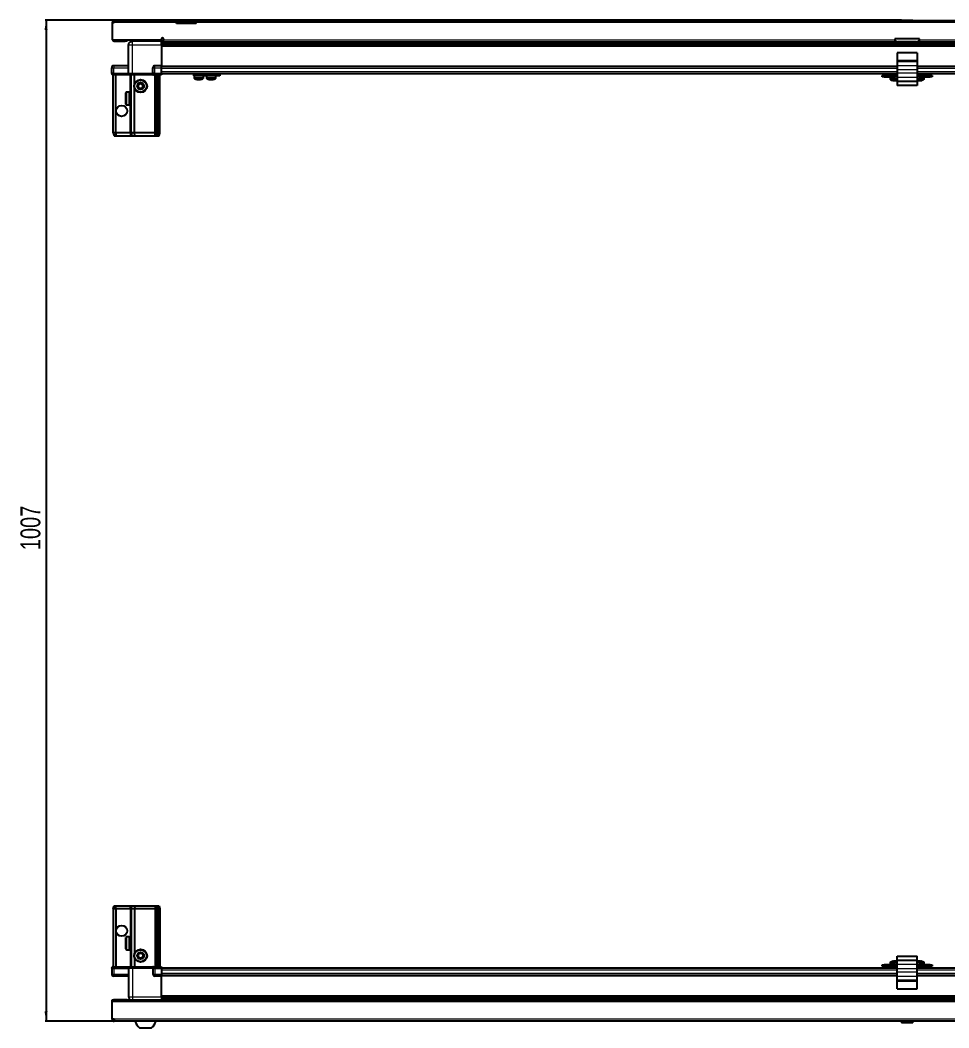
# Model space of a CAD drawing. Header units: millimetres. Extents: x 1132 to 6073, y -137 to 1943.
# Drawn here: x 1220 to 2154, y -137 to 877 of the extents above; entities that cross this region are included whole.
import ezdxf

# ---------------------------------------------------------------- set-up
doc = ezdxf.new("R2010")
doc.units = ezdxf.units.MM
doc.layers.add('FORMAT', color=7, linetype='Continuous')
doc.styles.add('SLDTEXTSTYLE0', font='TXT', dxfattribs={"width": 0.75})
doc.dimstyles.new('SLDDIMSTYLE0', dxfattribs={"dimtxt": 20, "dimasz": 10, "dimexe": 0, "dimexo": 0.0625, "dimgap": 5, "dimtad": 2, "dimdec": 1, "dimrnd": 1e-09, "dimzin": 12, "dimdsep": 46, "dimtxsty": 'SLDTEXTSTYLE0', "dimsah": 1, "dimcen": 0.09, "dimadec": 0, "dimazin": 3, "dimtfac": 1, "dimtofl": 0, "dimtmove": 0, "dimatfit": 3, "dimfxl": 0, "dimfrac": 2, "dimtolj": 1, "dimtzin": 12, "dimarcsym": 0})

# ---------------------------------------------------------------- blocks, each defined once
blk = doc.blocks.new('_D_9')
at = {"layer": 'FORMAT'}
for p, q in [((2106.7, 877), (1245.5, 877)), ((1246.5, 877), (1246.5, -130)), ((1315.1, -130), (1245.5, -130))]:
    blk.add_line(p, q, dxfattribs=at)
for points in [[(1246.5, 877), (1244.9, 867), (1248, 867)], [(1246.5, -130), (1248, -120), (1244.9, -120)]]:
    blk.add_solid(points, dxfattribs=at)
at = {"layer": 'FORMAT', "insert": (1220.7, 343.9), "char_height": 20, "attachment_point": 1, "rotation": 90, "style": 'SLDTEXTSTYLE0'}
blk.add_mtext('1007', dxfattribs=at)

msp = doc.modelspace()

# ---------------------------------------------------------------- linework, layer by layer
at = {"color": 7, "linetype": 'Continuous', "lineweight": 25}
for p, q in [((1313.99, 874.58), (1312.99, 874.58)), ((1312.99, 874.58), (1312.99, 873.68)), ((1312.99, 873.68), (1312.99, 857.18)), ((1313.99, 873.68), (1312.99, 873.68)), ((1313.99, 874.58), (1313.99, 873.68)), ((1314.59, 876.68), (1377.49, 876.68)), ((1377.49, 874.58), (1377.49, 876.68)), ((1377.49, 876.68), (1387.49, 876.68)), ((1387.49, 875.18), (1377.49, 875.18)), ((1377.49, 873.68), (1377.49, 874.58)), ((1397.49, 873.68), (1377.49, 873.68)), ((1387.49, 876.68), (1397.49, 876.68)), ((1397.49, 875.18), (1387.49, 875.18)), ((1397.49, 876.68), (1397.49, 874.58)), ((1397.49, 876.68), (2827.49, 876.68)), ((1397.49, 873.68), (1397.49, 874.58)), ((2106.7, 876.98), (2106.7, 876.68)), ((2106.7, 876.98), (2118.27, 876.98)), ((2118.27, 876.68), (2118.27, 876.98)), ((1312.99, 857.18), (1362.49, 857.18)), ((1315.09, 855.68), (1325.99, 855.68)), ((1327.99, 855.68), (1325.99, 855.68)), ((1327.99, 857.18), (1327.99, 855.68)), ((1329.49, 823.18), (1329.49, 852.18)), ((1333.24, 857.18), (1333.24, 855.68)), ((1362.49, 855.68), (1333.49, 855.68)), ((1359.74, 855.68), (1359.74, 857.18)), ((1362.49, 857.18), (1362.49, 858.03)), ((1362.49, 857.18), (1362.49, 855.68)), ((1362.49, 855.03), (1386.37, 855.03)), ((2862.49, 853.24), (1362.49, 853.24)), ((2862.49, 853.2), (1362.49, 853.2)), ((1362.49, 852.18), (1362.49, 831.18)), ((1364.49, 858.03), (1364.49, 857.28)), ((1364.49, 855.18), (1364.49, 857.28)), ((1364.49, 855.18), (2099.99, 855.18)), ((1380.99, 855.18), (1380.99, 855.03)), ((1381.15, 855.18), (1381.15, 855.03)), ((1381.36, 855.18), (1381.36, 855.03)), ((1381.91, 855.18), (1381.91, 855.03)), ((1382.32, 855.18), (1382.32, 855.03)), ((1383.21, 855.18), (1383.21, 855.03)), ((1383.79, 855.18), (1383.79, 855.03)), ((1384.93, 855.18), (1384.93, 855.03)), ((1385.63, 855.18), (1385.63, 855.03)), ((1386.37, 855.03), (1386.91, 855.03)), ((1386.91, 855.18), (1386.91, 855.03)), ((1386.91, 855.03), (1387.64, 855.03)), ((1386.91, 855.03), (1386.91, 855.03)), ((1387.09, 855.18), (1387.09, 855.03)), ((1387.59, 855.18), (1387.59, 855.03)), ((1387.64, 855.18), (1387.64, 855.03)), ((1387.64, 855.03), (1388.61, 855.03)), ((1387.64, 855.03), (1387.64, 855.03)), ((1388.61, 855.03), (2836.37, 855.03)), ((1388.93, 855.18), (1388.93, 855.03)), ((1388.95, 855.18), (1388.95, 855.03)), ((1389.64, 855.18), (1389.64, 855.03)), ((1390.82, 855.18), (1390.82, 855.03)), ((1391.43, 855.18), (1391.43, 855.03)), ((1392.38, 855.18), (1392.38, 855.03)), ((1392.84, 855.18), (1392.84, 855.03)), ((1393.47, 855.18), (1393.47, 855.03)), ((1393.72, 855.18), (1393.72, 855.03)), ((1393.96, 855.18), (1393.96, 855.03)), ((1393.99, 855.18), (1393.99, 855.03)), ((2124.99, 858.18), (2099.99, 858.18)), ((2099.99, 858.18), (2099.99, 857.28)), ((2099.99, 857.28), (2099.99, 855.18)), ((2121.99, 855.18), (2102.99, 855.18)), ((2124.99, 857.28), (2124.99, 858.18)), ((2124.99, 855.18), (2124.99, 857.28)), ((2124.99, 855.18), (2860.49, 855.18)), ((2122.49, 844.13), (2102.49, 844.13)), ((2102.49, 844.13), (2102.49, 836.4)), ((2122.49, 844.13), (2122.49, 836.4)), ((1329.49, 831.18), (1314.49, 831.18)), ((1362.49, 831.18), (1355.99, 831.18)), ((1362.49, 829.18), (1362.49, 831.18)), ((2102.49, 836.4), (2102.49, 834.96)), ((2102.49, 834.96), (2102.49, 831.19)), ((2102.49, 831.19), (2102.49, 826.86)), ((2122.49, 836.4), (2122.49, 834.96)), ((2122.49, 834.96), (2122.49, 831.19)), ((2122.49, 831.19), (2122.49, 826.86)), ((1312.49, 823.18), (1312.49, 829.18)), ((1312.49, 823.18), (1312.49, 822.85)), ((1312.49, 823.18), (1312.49, 823.18)), ((1312.49, 823.18), (1312.49, 822.85)), ((1314.49, 823.18), (1312.49, 823.18)), ((1312.49, 822.85), (1312.99, 821.98)), ((1312.49, 822.85), (1312.99, 821.98)), ((1312.99, 821.98), (1314.49, 821.98)), ((1313.99, 763.68), (1313.99, 821.98)), ((1314.49, 823.18), (1329.29, 823.18)), ((1329.29, 821.98), (1314.49, 821.98)), ((1316.49, 763.68), (1316.49, 821.98)), ((1329.29, 823.18), (1329.49, 823.18)), ((1329.49, 821.98), (1329.29, 821.98)), ((1329.49, 823.18), (1329.49, 821.98)), ((1329.49, 823.18), (1333.49, 823.18)), ((1333.49, 821.98), (1329.49, 821.98)), ((1331.99, 763.68), (1331.99, 821.98)), ((1333.49, 823.18), (1353.79, 823.18)), ((1353.79, 821.98), (1333.49, 821.98)), ((1335.49, 813.18), (1335.49, 821.98)), ((1353.79, 823.18), (1353.99, 823.18)), ((1353.99, 821.98), (1353.79, 821.98)), ((1353.99, 823.18), (1353.99, 829.18)), ((1353.99, 823.18), (1353.99, 821.98)), ((1355.99, 823.18), (1353.99, 823.18)), ((1353.99, 823.18), (1355.99, 823.18)), ((1353.99, 821.98), (1354.67, 821.98)), ((1362.49, 821.98), (1354.67, 821.98)), ((1355.99, 823.18), (1362.49, 823.18)), ((1355.99, 822.85), (1362.49, 822.85)), ((1356.99, 763.68), (1356.99, 821.98)), ((1357.99, 763.68), (1357.99, 821.98)), ((1359.49, 763.68), (1359.49, 821.98)), ((1360.99, 763.68), (1360.99, 821.98)), ((1362.49, 830.53), (2102.49, 830.53)), ((1362.49, 823.18), (1362.49, 829.18)), ((1362.49, 823.33), (2102.49, 823.33)), ((1362.49, 823.18), (1362.49, 822.85)), ((1362.49, 822.85), (1362.49, 821.98)), ((1394.94, 820.83), (1394.94, 823.33)), ((1397.94, 823.33), (1397.94, 820.83)), ((1418.14, 820.83), (1418.14, 823.33)), ((1421.14, 823.33), (1421.14, 820.83)), ((2087.49, 819.83), (2087.49, 821.33)), ((2087.49, 821.33), (2089.49, 821.33)), ((2089.49, 821.33), (2089.49, 819.83)), ((2089.49, 821.33), (2100.74, 821.33)), ((2097.49, 823.33), (2097.49, 821.33)), ((2100.74, 819.83), (2100.74, 821.33)), ((2100.74, 821.33), (2102.49, 821.33)), ((2102.49, 826.86), (2102.49, 823.64)), ((2102.49, 823.64), (2102.49, 819.31)), ((2122.49, 830.53), (2862.49, 830.53)), ((2122.49, 826.86), (2122.49, 823.64)), ((2122.49, 823.64), (2122.49, 819.31)), ((2122.49, 823.33), (2862.49, 823.33)), ((2122.49, 821.33), (2124.24, 821.33)), ((2124.24, 821.33), (2124.24, 819.83)), ((2124.24, 821.33), (2135.49, 821.33)), ((2127.49, 821.33), (2127.49, 823.33)), ((2135.49, 819.83), (2135.49, 821.33)), ((2135.49, 821.33), (2137.49, 821.33)), ((2137.49, 821.33), (2137.49, 819.83)), ((1397.94, 820.83), (1394.94, 820.83)), ((1395.29, 820.83), (1395.29, 818.92)), ((1418.14, 820.83), (1397.94, 820.83)), ((1404.79, 818.92), (1404.79, 820.83)), ((1407.74, 820.83), (1407.74, 818.92)), ((1407.79, 820.83), (1407.79, 818.92)), ((1417.29, 818.92), (1417.29, 820.83)), ((1421.14, 820.83), (1418.14, 820.83)), ((2089.49, 819.83), (2087.49, 819.83)), ((2089.49, 819.83), (2100.74, 819.83)), ((2095.24, 819.83), (2095.24, 817.92)), ((2102.49, 819.83), (2100.74, 819.83)), ((2102.49, 819.31), (2102.49, 815.33)), ((2122.49, 815.33), (2102.49, 815.33)), ((2102.49, 815.33), (2102.49, 811.33)), ((2122.49, 811.33), (2102.49, 811.33)), ((2124.24, 819.83), (2122.49, 819.83)), ((2122.49, 819.31), (2122.49, 815.33)), ((2122.49, 816.53), (2122.74, 816.45)), ((2122.49, 815.33), (2122.49, 811.33)), ((2124.24, 819.83), (2135.49, 819.83)), ((2129.74, 817.92), (2129.74, 819.83)), ((2137.49, 819.83), (2135.49, 819.83)), ((1326.79, 792.48), (1326.79, 803.88)), ((1330.49, 804.68), (1327.59, 804.68)), ((1329.99, 804.59), (1330.49, 804.59)), ((1329.99, 804.59), (1329.99, 804.42)), ((1329.99, 804.42), (1330.49, 804.42)), ((1329.99, 803.93), (1330.49, 803.93)), ((1329.99, 803.93), (1329.99, 803.55)), ((1329.99, 803.55), (1330.49, 803.55)), ((1329.99, 802.72), (1330.49, 802.72)), ((1329.99, 802.72), (1329.99, 802.16)), ((1329.99, 802.16), (1330.49, 802.16)), ((1329.99, 801.06), (1330.49, 801.06)), ((1329.99, 801.06), (1329.99, 800.38)), ((1330.49, 804.59), (1330.49, 804.68)), ((1330.49, 804.42), (1330.49, 804.59)), ((1330.49, 803.93), (1330.49, 804.42)), ((1330.49, 803.55), (1330.49, 803.93)), ((1330.49, 802.72), (1330.49, 803.55)), ((1330.49, 802.16), (1330.49, 802.72)), ((1330.59, 802.58), (1330.49, 802.58)), ((1330.49, 801.06), (1330.49, 802.16)), ((1330.49, 800.38), (1330.49, 801.06)), ((1330.59, 801.07), (1330.59, 802.58)), ((1330.59, 793.78), (1330.59, 801.07)), ((1331.47, 801.49), (1330.99, 802.18)), ((1330.99, 794.18), (1330.99, 802.18)), ((1331.96, 802.18), (1331.47, 801.49)), ((1331.47, 794.87), (1331.47, 801.49)), ((1331.99, 802.18), (1331.96, 802.18)), ((1331.96, 794.18), (1331.96, 802.18)), ((1335.49, 763.68), (1335.49, 808.18)), ((1327.59, 791.68), (1330.49, 791.68)), ((1329.99, 800.38), (1330.49, 800.38)), ((1329.99, 799.11), (1330.49, 799.11)), ((1329.99, 799.11), (1329.99, 798.38)), ((1329.99, 798.81), (1330.49, 798.81)), ((1329.99, 798.38), (1330.49, 798.38)), ((1329.99, 797.08), (1330.49, 797.08)), ((1329.99, 797.08), (1329.99, 796.36)), ((1329.99, 796.95), (1330.49, 796.95)), ((1329.99, 796.36), (1330.49, 796.36)), ((1329.99, 795.15), (1330.49, 795.15)), ((1329.99, 795.15), (1329.99, 794.52)), ((1329.99, 794.52), (1330.49, 794.52)), ((1329.99, 793.52), (1330.49, 793.52)), ((1329.99, 793.52), (1329.99, 793.04)), ((1329.99, 793.04), (1330.49, 793.04)), ((1329.99, 792.35), (1330.49, 792.35)), ((1329.99, 792.35), (1329.99, 792.06)), ((1329.99, 792.06), (1330.49, 792.06)), ((1329.99, 791.75), (1330.49, 791.75)), ((1329.99, 791.75), (1329.99, 791.68)), ((1329.99, 791.68), (1330.49, 791.68)), ((1330.49, 799.11), (1330.49, 800.38)), ((1330.49, 798.81), (1330.49, 799.11)), ((1330.49, 797.08), (1330.49, 798.38)), ((1330.49, 796.36), (1330.49, 796.95)), ((1330.49, 795.15), (1330.49, 796.36)), ((1330.49, 794.52), (1330.49, 795.15)), ((1330.49, 793.52), (1330.49, 794.52)), ((1330.49, 793.78), (1330.59, 793.78)), ((1330.49, 793.04), (1330.49, 793.52)), ((1330.49, 792.35), (1330.49, 793.04)), ((1330.49, 792.06), (1330.49, 792.35)), ((1330.49, 791.75), (1330.49, 792.06)), ((1330.49, 791.68), (1330.49, 791.75)), ((1330.49, 791.68), (1330.49, 791.68)), ((1330.99, 794.18), (1331.47, 794.87)), ((1331.47, 794.87), (1331.96, 794.18)), ((1331.96, 794.18), (1331.99, 794.18)), ((1316.49, 763.68), (1313.99, 763.68)), ((1313.99, 763.68), (1314.79, 760.68)), ((1314.79, 760.68), (1316.64, 760.68)), ((1330.99, 763.68), (1316.49, 763.68)), ((1316.49, 763.68), (1316.64, 760.68)), ((1316.64, 760.68), (1330.99, 760.68)), ((1331.99, 763.68), (1330.99, 763.68)), ((1330.99, 760.68), (1332.79, 760.68)), ((1335.49, 763.68), (1331.99, 763.68)), ((1331.99, 763.68), (1332.79, 760.68)), ((1332.79, 760.68), (1335.82, 760.68)), ((1355.99, 763.68), (1335.49, 763.68)), ((1335.82, 760.68), (1335.49, 763.68)), ((1335.82, 760.68), (1355.99, 760.68)), ((1356.99, 763.68), (1355.99, 763.68)), ((1355.99, 760.68), (1357.79, 760.68)), ((1357.99, 763.68), (1356.99, 763.68)), ((1357.79, 760.68), (1356.99, 763.68)), ((1357.79, 760.68), (1358.53, 760.68)), ((1359.49, 763.68), (1357.99, 763.68)), ((1358.53, 760.68), (1357.99, 763.68)), ((1358.53, 760.68), (1359.03, 760.68)), ((1359.03, 760.68), (1359.49, 763.68)), ((1359.03, 760.68), (1360.18, 760.68)), ((1360.99, 763.68), (1359.49, 763.68)), ((1360.18, 760.68), (1360.99, 763.68)), ((1313.99, -17.02), (1314.79, -14.02)), ((1316.49, -17.02), (1313.99, -17.02)), ((1313.99, -17.02), (1313.99, -75.32)), ((1314.79, -14.02), (1316.64, -14.02)), ((1316.49, -17.02), (1316.64, -14.02)), ((1316.49, -17.02), (1316.49, -75.32)), ((1330.99, -17.02), (1316.49, -17.02)), ((1316.64, -14.02), (1330.99, -14.02)), ((1330.99, -14.02), (1332.79, -14.02)), ((1331.99, -17.02), (1330.99, -17.02)), ((1331.99, -17.02), (1332.79, -14.02)), ((1335.49, -17.02), (1331.99, -17.02)), ((1331.99, -17.02), (1331.99, -75.32)), ((1332.79, -14.02), (1335.82, -14.02)), ((1335.82, -14.02), (1335.49, -17.02)), ((1355.99, -17.02), (1335.49, -17.02)), ((1335.49, -17.02), (1335.49, -61.52)), ((1335.82, -14.02), (1355.99, -14.02)), ((1355.99, -14.02), (1357.79, -14.02)), ((1356.99, -17.02), (1355.99, -17.02)), ((1357.79, -14.02), (1356.99, -17.02)), ((1357.99, -17.02), (1356.99, -17.02)), ((1356.99, -17.02), (1356.99, -75.32)), ((1357.79, -14.02), (1358.53, -14.02)), ((1358.53, -14.02), (1357.99, -17.02)), ((1357.99, -17.02), (1357.99, -75.32)), ((1359.49, -17.02), (1357.99, -17.02)), ((1358.53, -14.02), (1359.03, -14.02)), ((1359.03, -14.02), (1360.18, -14.02)), ((1359.03, -14.02), (1359.49, -17.02)), ((1359.49, -17.02), (1359.49, -75.32)), ((1360.99, -17.02), (1359.49, -17.02)), ((1360.18, -14.02), (1360.99, -17.02)), ((1360.99, -17.02), (1360.99, -75.32)), ((1326.79, -57.22), (1326.79, -45.82)), ((1329.99, -45.02), (1327.59, -45.02)), ((1329.99, -45.02), (1329.99, -45.03)), ((1329.99, -45.03), (1330.49, -45.03)), ((1329.99, -45.21), (1330.49, -45.21)), ((1329.99, -45.21), (1329.99, -45.43)), ((1329.99, -45.43), (1330.49, -45.43)), ((1329.99, -46.01), (1330.49, -46.01)), ((1329.99, -46.01), (1329.99, -46.43)), ((1329.99, -46.43), (1330.49, -46.43)), ((1329.99, -47.34), (1330.49, -47.34)), ((1329.99, -47.34), (1329.99, -47.93)), ((1329.99, -47.93), (1330.49, -47.93)), ((1329.99, -49.09), (1330.49, -49.09)), ((1329.99, -49.09), (1329.99, -49.79)), ((1329.99, -49.79), (1330.49, -49.79)), ((1330.49, -45.21), (1330.49, -45.03)), ((1330.49, -45.43), (1330.49, -45.21)), ((1330.49, -46.01), (1330.49, -45.43)), ((1330.49, -46.43), (1330.49, -46.01)), ((1330.49, -47.34), (1330.49, -46.43)), ((1330.59, -47.12), (1330.49, -47.12)), ((1330.49, -47.93), (1330.49, -47.34)), ((1330.49, -49.09), (1330.49, -47.93)), ((1330.49, -49.79), (1330.49, -49.09)), ((1330.49, -51.07), (1330.49, -49.79)), ((1330.59, -55.92), (1330.59, -47.12)), ((1331.47, -48.21), (1330.99, -47.52)), ((1330.99, -55.52), (1330.99, -47.52)), ((1331.96, -47.52), (1331.47, -48.21)), ((1331.47, -54.83), (1331.47, -48.21)), ((1331.99, -47.52), (1331.96, -47.52)), ((1331.96, -55.52), (1331.96, -47.52)), ((1327.59, -58.02), (1329.99, -58.02)), ((1329.99, -51.07), (1330.49, -51.07)), ((1329.99, -51.07), (1329.99, -51.81)), ((1329.99, -51.21), (1330.49, -51.21)), ((1329.99, -51.71), (1330.49, -51.71)), ((1329.99, -51.81), (1330.49, -51.81)), ((1329.99, -53.09), (1330.49, -53.09)), ((1329.99, -53.09), (1329.99, -53.8)), ((1329.99, -53.8), (1330.49, -53.8)), ((1329.99, -54.97), (1330.49, -54.97)), ((1329.99, -54.97), (1329.99, -55.57)), ((1329.99, -55.57), (1330.49, -55.57)), ((1329.99, -56.5), (1330.49, -56.5)), ((1329.99, -56.5), (1329.99, -56.94)), ((1329.99, -56.94), (1330.49, -56.94)), ((1329.99, -57.55), (1330.49, -57.55)), ((1329.99, -57.55), (1329.99, -57.78)), ((1329.99, -57.78), (1330.49, -57.78)), ((1329.99, -58), (1330.49, -58)), ((1329.99, -58), (1329.99, -58.02)), ((1329.99, -58.01), (1330.49, -58.01)), ((1330.49, -51.21), (1330.49, -51.07)), ((1330.49, -51.81), (1330.49, -51.71)), ((1330.49, -53.09), (1330.49, -51.81)), ((1330.49, -53.8), (1330.49, -53.09)), ((1330.49, -54.97), (1330.49, -53.8)), ((1330.49, -55.57), (1330.49, -54.97)), ((1330.49, -56.5), (1330.49, -55.57)), ((1330.49, -55.92), (1330.59, -55.92)), ((1330.49, -56.94), (1330.49, -56.5)), ((1330.49, -57.55), (1330.49, -56.94)), ((1330.49, -57.78), (1330.49, -57.55)), ((1330.49, -58), (1330.49, -57.78)), ((1330.49, -58.01), (1330.49, -58)), ((1330.99, -55.52), (1331.47, -54.83)), ((1331.47, -54.83), (1331.96, -55.52)), ((1331.96, -55.52), (1331.99, -55.52)), ((1335.49, -66.52), (1335.49, -75.32)), ((2101.16, -69.68), (2101.16, -69.69)), ((2102.49, -64.67), (2122.49, -64.67)), ((2102.49, -68.67), (2102.49, -64.67)), ((2102.49, -68.67), (2122.49, -68.67)), ((2102.49, -72.65), (2102.49, -68.67)), ((2122.49, -68.67), (2122.49, -64.67)), ((2122.49, -72.65), (2122.49, -68.67)), ((2126.16, -69.68), (2126.16, -69.69)), ((1312.99, -75.32), (1312.49, -76.19)), ((1312.49, -76.52), (1312.49, -76.19)), ((1312.49, -76.52), (1314.49, -76.52)), ((1312.49, -76.52), (1312.49, -82.52)), ((1314.49, -75.32), (1312.99, -75.32)), ((1314.49, -75.32), (1329.29, -75.32)), ((1329.29, -76.52), (1314.49, -76.52)), ((1314.49, -76.52), (1329.29, -76.52)), ((1329.29, -75.32), (1329.49, -75.32)), ((1329.49, -76.52), (1329.29, -76.52)), ((1329.49, -76.52), (1329.49, -75.32)), ((1329.49, -75.32), (1333.49, -75.32)), ((1333.49, -76.52), (1329.49, -76.52)), ((1329.49, -76.52), (1329.49, -105.52)), ((1333.49, -75.32), (1353.79, -75.32)), ((1353.79, -76.52), (1333.49, -76.52)), ((1353.79, -75.32), (1353.99, -75.32)), ((1353.99, -76.52), (1353.79, -76.52)), ((1353.99, -76.52), (1353.99, -75.32)), ((1354.67, -75.32), (1353.99, -75.32)), ((1353.99, -76.52), (1355.99, -76.52)), ((1353.99, -76.52), (1353.99, -82.52)), ((1354.67, -75.32), (1362.49, -75.32)), ((1362.49, -76.19), (1355.99, -76.19)), ((1362.49, -76.52), (1355.99, -76.52)), ((1355.99, -76.52), (1362.49, -76.52)), ((1362.49, -75.32), (1362.49, -76.19)), ((1362.49, -76.19), (1362.49, -76.19)), ((1362.49, -76.52), (1362.49, -76.19)), ((1362.49, -76.52), (1362.49, -76.52)), ((1362.49, -76.52), (1362.49, -82.52)), ((2102.49, -76.67), (1362.49, -76.67)), ((2087.49, -74.67), (2087.49, -73.17)), ((2087.49, -73.17), (2089.49, -73.17)), ((2089.49, -74.67), (2087.49, -74.67)), ((2089.49, -73.17), (2089.49, -74.67)), ((2100.74, -73.17), (2089.49, -73.17)), ((2100.74, -74.67), (2089.49, -74.67)), ((2095.24, -71.26), (2095.24, -73.17)), ((2097.49, -74.67), (2097.49, -76.67)), ((2100.74, -74.67), (2100.74, -73.17)), ((2100.74, -73.17), (2102.49, -73.17)), ((2102.49, -74.67), (2100.74, -74.67)), ((2102.49, -76.98), (2102.49, -72.65)), ((2102.49, -80.2), (2102.49, -76.98)), ((2102.49, -84.53), (2102.49, -80.2)), ((2122.49, -76.98), (2122.49, -72.65)), ((2122.49, -73.17), (2124.24, -73.17)), ((2124.24, -74.67), (2122.49, -74.67)), ((2862.49, -76.67), (2122.49, -76.67)), ((2122.49, -80.2), (2122.49, -76.98)), ((2122.49, -84.53), (2122.49, -80.2)), ((2124.24, -73.17), (2124.24, -74.67)), ((2135.49, -73.17), (2124.24, -73.17)), ((2135.49, -74.67), (2124.24, -74.67)), ((2127.49, -76.67), (2127.49, -74.67)), ((2129.74, -73.17), (2129.74, -71.26)), ((2135.49, -74.67), (2135.49, -73.17)), ((2135.49, -73.17), (2137.49, -73.17)), ((2137.49, -74.67), (2135.49, -74.67)), ((2137.49, -73.17), (2137.49, -74.67)), ((1329.49, -84.52), (1314.49, -84.52)), ((1362.49, -84.52), (1355.99, -84.52)), ((1362.49, -82.52), (1362.49, -84.52)), ((2102.49, -83.87), (1362.49, -83.87)), ((1362.49, -105.52), (1362.49, -84.52)), ((2102.49, -88.3), (2102.49, -84.53)), ((2102.49, -89.74), (2102.49, -88.3)), ((2102.49, -97.47), (2102.49, -89.74)), ((2862.49, -83.87), (2122.49, -83.87)), ((2122.49, -88.3), (2122.49, -84.53)), ((2122.49, -89.74), (2122.49, -88.3)), ((2122.49, -97.47), (2122.49, -89.74)), ((2102.49, -97.47), (2122.49, -97.47)), ((1312.99, -110.62), (1312.99, -108.52)), ((1312.99, -108.52), (2911.99, -108.52)), ((1312.99, -127.92), (1312.99, -110.62)), ((1327.99, -108.42), (1315.09, -108.42)), ((1327.99, -108.42), (1327.99, -108.52)), ((1362.49, -106.54), (2862.49, -106.54)), ((1362.49, -106.58), (2862.49, -106.58)), ((1386.37, -108.37), (1362.49, -108.37)), ((1380.99, -108.52), (1380.99, -108.37)), ((1381.03, -108.52), (1381.03, -108.37)), ((1381.3, -108.52), (1381.3, -108.37)), ((1381.56, -108.52), (1381.56, -108.37)), ((1382.21, -108.52), (1382.21, -108.37)), ((1382.67, -108.52), (1382.67, -108.37)), ((1383.64, -108.52), (1383.64, -108.37)), ((1384.26, -108.52), (1384.26, -108.37)), ((1385.45, -108.52), (1385.45, -108.37)), ((1386.11, -108.52), (1386.11, -108.37)), ((1386.16, -108.52), (1386.16, -108.37)), ((1387.45, -108.37), (1386.37, -108.37)), ((1388.19, -108.37), (1387.45, -108.37)), ((1387.45, -108.52), (1387.45, -108.37)), ((1387.45, -108.37), (1387.45, -108.37)), ((1387.47, -108.52), (1387.47, -108.37)), ((1387.96, -108.52), (1387.96, -108.37)), ((1388.19, -108.52), (1388.19, -108.37)), ((1388.61, -108.37), (1388.19, -108.37)), ((1388.19, -108.37), (1388.19, -108.37)), ((2836.37, -108.37), (1388.61, -108.37)), ((1389.46, -108.52), (1389.46, -108.37)), ((1390.15, -108.52), (1390.15, -108.37)), ((1391.28, -108.52), (1391.28, -108.37)), ((1391.86, -108.52), (1391.86, -108.37)), ((1392.73, -108.52), (1392.73, -108.37)), ((1393.13, -108.52), (1393.13, -108.37)), ((1393.66, -108.52), (1393.66, -108.37)), ((1393.85, -108.52), (1393.85, -108.37)), ((1393.99, -108.52), (1393.99, -108.37)), ((1315.09, -127.92), (1312.99, -127.92)), ((1315.09, -127.92), (1315.09, -130.02)), ((2909.89, -130.02), (1315.09, -130.02)), ((2107.69, -130.02), (2106.7, -131.01)), ((2106.7, -131.01), (2106.7, -131.52)), ((2118.27, -131.01), (2106.7, -131.01)), ((2118.27, -131.52), (2106.7, -131.52)), ((2118.27, -131.01), (2117.29, -130.02)), ((2118.27, -131.52), (2118.27, -131.01)), ((1340.49, -136.62), (1352.49, -136.62))]:
    msp.add_line(p, q, dxfattribs=at)
at = {"color": 8, "linetype": 'Continuous', "lineweight": 18}
for p, q in [((1377.49, 874.58), (1313.99, 874.58)), ((1387.49, 875.18), (1387.49, 876.68)), ((2827.49, 874.58), (1397.49, 874.58)), ((1315.09, 857.18), (1315.09, 855.68)), ((1325.99, 855.68), (1325.99, 857.18)), ((1333.49, 852.18), (1362.49, 852.18)), ((1333.49, 823.18), (1333.49, 852.18)), ((1362.49, 855.68), (1364.49, 855.68)), ((2862.49, 854.44), (1362.49, 854.44)), ((1362.49, 852), (2862.49, 852)), ((1364.49, 857.28), (2099.99, 857.28)), ((2099.99, 855.68), (2101.33, 855.68)), ((2123.65, 855.68), (2124.99, 855.68)), ((2124.99, 857.28), (2860.49, 857.28)), ((2862.49, 850.58), (1362.49, 850.58)), ((1314.49, 831.18), (1314.49, 829.18)), ((1355.99, 829.18), (1355.99, 831.18)), ((1362.49, 831.18), (2102.49, 831.18)), ((2122.49, 836.4), (2102.49, 836.4)), ((2122.49, 834.96), (2102.49, 834.96)), ((2122.49, 831.19), (2102.49, 831.19)), ((2122.49, 831.18), (2862.49, 831.18)), ((1312.49, 829.18), (1314.49, 829.18)), ((1314.49, 823.18), (1314.49, 829.18)), ((1314.49, 829.18), (1329.49, 829.18)), ((1314.49, 823.18), (1314.49, 821.98)), ((1329.29, 821.98), (1329.29, 823.18)), ((1330.99, 802.18), (1330.99, 821.98)), ((1333.49, 823.18), (1333.49, 821.98)), ((1353.79, 821.98), (1353.79, 823.18)), ((1353.99, 829.18), (1355.99, 829.18)), ((1355.99, 829.18), (1362.49, 829.18)), ((1355.99, 823.18), (1355.99, 829.18)), ((1355.99, 823.18), (1355.99, 822.85)), ((1355.99, 763.68), (1355.99, 821.98)), ((1362.49, 828.53), (2102.49, 828.53)), ((1362.49, 825.33), (2102.49, 825.33)), ((2122.49, 826.86), (2102.49, 826.86)), ((2122.49, 823.64), (2102.49, 823.64)), ((2122.49, 828.53), (2862.49, 828.53)), ((2122.49, 825.33), (2862.49, 825.33)), ((1404.79, 818.92), (1395.29, 818.92)), ((1404.59, 818.55), (1395.48, 818.55)), ((1407.79, 818.92), (1407.74, 818.92)), ((1417.29, 818.92), (1407.79, 818.92)), ((1407.98, 818.55), (1407.93, 818.55)), ((1417.09, 818.55), (1407.98, 818.55)), ((2102.49, 817.92), (2095.24, 817.92)), ((2102.49, 817.55), (2095.43, 817.55)), ((2122.49, 819.31), (2102.49, 819.31)), ((2129.74, 817.92), (2122.49, 817.92)), ((2129.54, 817.55), (2122.49, 817.55)), ((1327.59, 791.68), (1327.59, 804.68)), ((1330.99, 763.68), (1330.99, 794.18)), ((1330.99, 763.68), (1330.99, 760.68)), ((1355.99, 760.68), (1355.99, 763.68)), ((1330.99, -17.02), (1330.99, -14.02)), ((1330.99, -17.02), (1330.99, -47.52)), ((1355.99, -14.02), (1355.99, -17.02)), ((1355.99, -17.02), (1355.99, -75.32)), ((1327.59, -58.02), (1327.59, -45.02)), ((1330.99, -55.52), (1330.99, -75.32)), ((2095.43, -70.89), (2099.99, -70.89)), ((2099.99, -70.89), (2102.49, -70.89)), ((2122.49, -70.89), (2124.99, -70.89)), ((2124.99, -70.89), (2129.54, -70.89)), ((1314.49, -76.52), (1314.49, -75.32)), ((1314.49, -76.52), (1314.49, -82.52)), ((1329.29, -76.52), (1329.29, -75.32)), ((1333.49, -76.52), (1333.49, -75.32)), ((1333.49, -76.52), (1333.49, -105.52)), ((1353.79, -76.52), (1353.79, -75.32)), ((1355.99, -76.52), (1355.99, -76.19)), ((1355.99, -76.52), (1355.99, -82.52)), ((1362.49, -76.52), (1362.49, -76.19)), ((2102.49, -78.67), (1362.49, -78.67)), ((2095.24, -71.26), (2099.99, -71.26)), ((2099.99, -71.26), (2102.49, -71.26)), ((2102.49, -72.65), (2122.49, -72.65)), ((2102.49, -76.98), (2122.49, -76.98)), ((2102.49, -80.2), (2122.49, -80.2)), ((2122.49, -71.26), (2124.99, -71.26)), ((2862.49, -78.67), (2122.49, -78.67)), ((2124.99, -71.26), (2129.74, -71.26)), ((1312.49, -82.52), (1314.49, -82.52)), ((1314.49, -82.52), (1329.49, -82.52)), ((1314.49, -84.52), (1314.49, -82.52)), ((1353.99, -82.52), (1355.99, -82.52)), ((1355.99, -82.52), (1362.49, -82.52)), ((1355.99, -82.52), (1355.99, -84.52)), ((2102.49, -81.87), (1362.49, -81.87)), ((2102.49, -84.52), (1362.49, -84.52)), ((2102.49, -84.53), (2122.49, -84.53)), ((2102.49, -88.3), (2122.49, -88.3)), ((2102.49, -89.74), (2122.49, -89.74)), ((2862.49, -81.87), (2122.49, -81.87)), ((2862.49, -84.52), (2122.49, -84.52)), ((2911.99, -110.62), (1312.99, -110.62)), ((1315.09, -108.52), (1315.09, -108.42)), ((1333.49, -105.52), (1362.49, -105.52)), ((1362.49, -103.92), (2862.49, -103.92)), ((2862.49, -105.34), (1362.49, -105.34)), ((1362.49, -107.78), (2862.49, -107.78)), ((2909.89, -127.92), (1315.09, -127.92))]:
    msp.add_line(p, q, dxfattribs=at)
at = {"color": 7, "linetype": 'Continuous', "lineweight": 25, "flags": 128}
for points in [[(2102.49, -69.87), (2102.48, -69.87), (2102.17, -69.77)], [(2122.84, -69.77), (2122.52, -69.86), (2122.49, -69.87)], [(1315.09, -108.42), (1314.68, -108.46), (1314.45, -108.52)]]:
    msp.add_lwpolyline(points, dxfattribs=at)
at = {"color": 7, "linetype": 'Continuous', "lineweight": 25}
for centre, radius in [((1341.49, 810.68), 6.5), ((1341.49, 810.68), 3.46), ((1322.49, 785.68), 5.5), ((1322.49, -39.02), 5.5), ((1341.49, -64.02), 6.5), ((1341.49, -64.02), 3.46)]:
    msp.add_circle(centre, radius, dxfattribs=at)
at = {"color": 8, "linetype": 'Continuous', "lineweight": 18}
for centre in [(1341.49, 810.68), (1341.49, -64.02)]:
    msp.add_circle(centre, 5.7, dxfattribs=at)
at = {"color": 7, "linetype": 'Continuous', "lineweight": 25}
for centre, radius, start, end in [((1315.09, 857.78), 2.1, 196.60155, 270), ((1363.49, 858.03), 1, 0, 180), ((2102.99, 858.18), 3, 180, 270), ((2121.99, 858.18), 3, 270, 360), ((1314.49, 829.18), 2, 90, 180), ((1355.99, 829.18), 2, 90, 180), ((1341.49, 810.68), 2.5, 134.92207, 194.92207), ((1341.49, 810.68), 2.5, 74.92207, 134.92207), ((1341.49, 810.68), 2.5, 14.92207, 74.92207), ((1341.49, 810.68), 2.5, 314.92207, 14.92207), ((1395.74, 818.92), 0.45, 180, 235.28209), ((1400.04, 825.13), 8, 235.28209, 258.9392), ((1400.04, 825.13), 8, 281.00757, 304.71791), ((1404.34, 818.92), 0.45, 304.71791, 0), ((1408.19, 818.92), 0.45, 180, 235.28209), ((1408.24, 818.92), 0.45, 180, 235.28209), ((1412.49, 825.13), 8, 235.28209, 255.8287), ((1412.54, 825.13), 8, 235.28209, 259.06255), ((1412.54, 825.13), 8, 280.87532, 304.71791), ((1416.84, 818.92), 0.45, 304.71791, 0), ((2095.69, 817.92), 0.45, 180, 235.28209), ((2099.99, 824.13), 8, 235.28209, 259.10263), ((2099.99, 824.13), 8, 280.79755, 288.20996), ((2124.99, 824.13), 8, 286.33055, 304.71791), ((2129.29, 817.92), 0.45, 304.71791, 0), ((1327.59, 803.88), 0.8, 90, 180), ((1330.99, 802.58), 0.4, 180, 270), ((1341.49, 810.68), 2.5, 194.92207, 254.92207), ((1341.49, 810.68), 2.5, 254.92207, 314.92207), ((1327.59, 792.48), 0.8, 180, 270), ((1330.99, 793.78), 0.4, 90, 180), ((1327.59, -45.82), 0.8, 90, 180), ((1330.99, -47.12), 0.4, 180, 270), ((1327.59, -57.22), 0.8, 180, 270), ((1330.99, -55.92), 0.4, 90, 180), ((1341.49, -64.02), 2.5, 147.37605, 207.37605), ((1341.49, -64.02), 2.5, 207.37605, 267.37605), ((1341.49, -64.02), 2.5, 87.37605, 147.37605), ((1341.49, -64.02), 2.5, 267.37605, 327.37605), ((1341.49, -64.02), 2.5, 27.37605, 87.37605), ((1341.49, -64.02), 2.5, 327.37605, 27.37605), ((2095.69, -71.26), 0.45, 124.71791, 180), ((2099.99, -77.47), 8, 105.59831, 124.71791), ((2124.99, -77.47), 8, 55.28209, 74.20809), ((2129.29, -71.26), 0.45, 0, 55.28209), ((1314.49, -82.52), 2, 180, 270), ((1355.99, -82.52), 2, 180, 270), ((1315.09, -127.92), 2.1, 180, 270), ((1315.09, -127.92), 0.6, 180, 270), ((1347.51, -127), 11.91, 194.70035, 233.8734), ((1345.46, -127), 11.91, 306.1266, 345.29965)]:
    msp.add_arc(centre, radius, start, end, dxfattribs=at)
for centre, start_param, end_param in [((1355.99, 819.38), 0, 0.7227342), ((1355.99, -72.72), 2.4188584, 3.1415927)]:
    msp.add_ellipse(centre, major_axis=(0, 3.46), ratio=0.5773503, start_param=start_param, end_param=end_param, dxfattribs=at)
for points, knots in [([(1314.61, 876.59), (1314.52, 876.58), (1314.19, 876.53), (1313.7, 876.2), (1313.23, 875.65), (1313.02, 875.07), (1313, 874.71), (1312.99, 874.58)], [0, 0, 0, 0, 0.0979668, 0.3537447, 0.6095195, 0.8652942, 1, 1, 1, 1]), ([(1313.99, 874.58), (1314.03, 874.83), (1314.12, 875.33), (1314.26, 875.97), (1314.39, 876.43), (1314.5, 876.65), (1314.57, 876.67), (1314.59, 876.68)], [0, 0, 0, 0, 0.2302553, 0.4485219, 0.6667858, 0.8850496, 1, 1, 1, 1]), ([(1329.49, 852.18), (1329.54, 852.62), (1329.61, 853.3), (1330.04, 854.11), (1330.5, 854.67), (1331.06, 855.12), (1331.87, 855.56), (1332.55, 855.63), (1332.99, 855.68)], [0, 0, 0, 0, 0.2394568, 0.3683607, 0.5, 0.6316393, 0.7605432, 1, 1, 1, 1]), ([(1333.49, 855.68), (1333.42, 855.68), (1333.29, 855.68), (1333.13, 855.68), (1333.01, 855.68), (1333, 855.68), (1332.99, 855.68)], [0, 0, 0, 0, 0.2493943, 0.5003335, 0.7501667, 1, 1, 1, 1]), ([(1362.49, 852.18), (1362.49, 852.57), (1362.49, 853.36), (1362.49, 854.41), (1362.49, 855.2), (1362.49, 855.62), (1362.49, 855.66), (1362.49, 855.68)], [0, 0, 0, 0, 0.21469386, 0.42938772, 0.64408158, 0.85877544, 1, 1, 1, 1]), ([(1338.7, 811.43), (1339.07, 811.79), (1339.75, 812.48), (1340.43, 813.15), (1340.75, 813.47)], [0, 0, 0, 0, 0.53468586, 1, 1, 1, 1]), ([(1339.44, 808.64), (1339.36, 808.97), (1339.14, 809.77), (1338.89, 810.73), (1338.73, 811.31), (1338.7, 811.43)], [0, 0, 0, 0, 0.36290056, 0.86687533, 1, 1, 1, 1]), ([(1340.75, 813.47), (1341.24, 813.33), (1342.17, 813.08), (1343.1, 812.83), (1343.53, 812.72)], [0, 0, 0, 0, 0.5346859, 1, 1, 1, 1]), ([(1343.53, 812.72), (1343.56, 812.6), (1343.72, 812.02), (1343.98, 811.06), (1344.19, 810.26), (1344.28, 809.93)], [0, 0, 0, 0, 0.1331247, 0.6370994, 1, 1, 1, 1]), ([(1398.54, 817.28), (1398.54, 817.27), (1398.54, 817.27), (1398.4, 817.3), (1398.22, 817.35), (1398.07, 817.41), (1398, 817.44), (1397.99, 817.45), (1397.99, 817.45), (1398, 817.45), (1398.02, 817.45), (1398.09, 817.43), (1398.38, 817.37), (1398.76, 817.29), (1399.17, 817.26), (1399.45, 817.29), (1399.6, 817.36), (1399.71, 817.43), (1399.78, 817.45), (1399.8, 817.45), (1399.83, 817.45), (1399.85, 817.45), (1399.89, 817.45), (1399.99, 817.41), (1400.15, 817.34), (1400.37, 817.29), (1400.67, 817.27), (1401.01, 817.29), (1401.32, 817.34), (1401.56, 817.39), (1401.68, 817.41), (1401.76, 817.43), (1401.81, 817.44), (1401.85, 817.45), (1401.86, 817.45), (1401.87, 817.45), (1401.87, 817.45)], [0, 0, 0, 0, 0.02609806, 0.07983731, 0.13720457, 0.17835712, 0.1990393, 0.20333955, 0.20768945, 0.21072293, 0.21454384, 0.22147953, 0.24860164, 0.35577715, 0.40489702, 0.45442268, 0.54604997, 0.59140385, 0.59711865, 0.60132508, 0.60438175, 0.60744379, 0.6119905, 0.62422862, 0.67851933, 0.75975016, 0.80430476, 0.84902576, 0.92362505, 0.95135982, 0.96870753, 0.97999594, 0.99114211, 0.99547316, 0.99884503, 1, 1, 1, 1]), ([(1401.87, 817.45), (1401.88, 817.45), (1401.88, 817.45), (1401.89, 817.44), (1401.84, 817.41), (1401.7, 817.34), (1401.56, 817.29), (1401.51, 817.27), (1401.55, 817.28), (1401.57, 817.28)], [0, 0, 0, 0, 0.01518292, 0.03653633, 0.09569973, 0.36014227, 0.67523868, 0.87453484, 1, 1, 1, 1]), ([(1411.02, 817.28), (1411.03, 817.27), (1411.05, 817.27), (1410.91, 817.32), (1410.75, 817.38), (1410.63, 817.44), (1410.63, 817.45), (1410.63, 817.45), (1410.65, 817.45), (1410.67, 817.45), (1410.76, 817.43), (1411.1, 817.35), (1411.52, 817.28), (1411.96, 817.27), (1412.18, 817.3), (1412.35, 817.35), (1412.47, 817.41), (1412.55, 817.44), (1412.6, 817.45), (1412.62, 817.45), (1412.64, 817.45), (1412.67, 817.45), (1412.73, 817.43), (1412.86, 817.37), (1413.01, 817.29), (1413.32, 817.26), (1413.7, 817.29), (1414.09, 817.36), (1414.39, 817.43), (1414.5, 817.45), (1414.52, 817.45), (1414.53, 817.45), (1414.54, 817.45), (1414.54, 817.45), (1414.48, 817.41), (1414.3, 817.35), (1414.1, 817.29), (1414.06, 817.28), (1414.05, 817.27)], [0, 0, 0, 0, 0.0283629, 0.0806823, 0.1383562, 0.1672924, 0.1709175, 0.1737955, 0.1766977, 0.1800498, 0.1863992, 0.2130773, 0.319019, 0.3539804, 0.3992833, 0.4476446, 0.4823368, 0.4997721, 0.5033973, 0.5070643, 0.5096216, 0.5128427, 0.5186896, 0.5415539, 0.6319042, 0.6733129, 0.7150637, 0.7923067, 0.8305407, 0.8353583, 0.8389044, 0.8414812, 0.8440625, 0.8478955, 0.8582124, 0.9039802, 0.9724588, 1, 1, 1, 1]), ([(2098.48, 816.27), (2098.48, 816.27), (2098.49, 816.27), (2098.36, 816.31), (2098.17, 816.37), (2098.04, 816.44), (2098.03, 816.45), (2098.03, 816.45), (2098.04, 816.45), (2098.06, 816.45), (2098.11, 816.44), (2098.31, 816.4), (2098.65, 816.32), (2099.07, 816.27), (2099.4, 816.27), (2099.62, 816.32), (2099.78, 816.38), (2099.89, 816.44), (2099.96, 816.45), (2099.98, 816.45), (2100, 816.45), (2100.03, 816.45), (2100.1, 816.43), (2100.26, 816.35), (2100.44, 816.28), (2100.84, 816.27), (2101.16, 816.3), (2101.48, 816.35), (2101.72, 816.41), (2101.86, 816.44), (2101.91, 816.45), (2101.93, 816.45), (2101.94, 816.45), (2101.95, 816.45), (2101.93, 816.43), (2101.78, 816.37), (2101.59, 816.3), (2101.47, 816.27), (2101.49, 816.27), (2101.49, 816.27)], [0, 0, 0, 0, 0.0107986, 0.0543621, 0.1370986, 0.1577299, 0.1615047, 0.1653161, 0.1678592, 0.1703965, 0.1748191, 0.1884464, 0.2519024, 0.3158484, 0.35385, 0.4061453, 0.4637925, 0.4927153, 0.4963388, 0.4992154, 0.5021163, 0.5054668, 0.5118133, 0.5384791, 0.6443718, 0.679317, 0.724599, 0.772938, 0.8076141, 0.8250414, 0.8286649, 0.8323302, 0.8348863, 0.8381059, 0.84395, 0.8668038, 0.9571124, 0.9985019, 1, 1, 1, 1]), ([(2122.74, 816.45), (2122.74, 816.45), (2122.74, 816.45), (2122.75, 816.45), (2122.81, 816.43), (2123.11, 816.35), (2123.5, 816.28), (2123.76, 816.27), (2123.82, 816.3), (2123.82, 816.35), (2123.81, 816.41), (2123.81, 816.44), (2123.84, 816.45), (2123.85, 816.45), (2123.88, 816.45), (2123.9, 816.45), (2123.98, 816.43), (2124.23, 816.37), (2124.55, 816.29), (2124.98, 816.26), (2125.38, 816.29), (2125.71, 816.36), (2125.96, 816.43), (2126.07, 816.45), (2126.09, 816.45), (2126.11, 816.45), (2126.13, 816.45), (2126.15, 816.45), (2126.18, 816.41), (2126.15, 816.34), (2126.16, 816.29), (2126.28, 816.27), (2126.52, 816.29), (2126.78, 816.34), (2127, 816.39), (2127.1, 816.41), (2127.17, 816.43), (2127.21, 816.44), (2127.23, 816.45), (2127.24, 816.45), (2127.24, 816.45), (2127.24, 816.45)], [0, 0, 0, 0, 0.0019495, 0.0053008, 0.0116486, 0.0383202, 0.144236, 0.1791887, 0.2244806, 0.2728301, 0.3075137, 0.3249448, 0.3285691, 0.3322352, 0.3347919, 0.3380121, 0.3438576, 0.3667163, 0.4570446, 0.4984431, 0.5401837, 0.6174078, 0.6556324, 0.6604488, 0.663994, 0.6665702, 0.6691509, 0.6729829, 0.6832973, 0.7290539, 0.7975158, 0.8350667, 0.8727579, 0.9356307, 0.9590057, 0.9736265, 0.9831404, 0.9925345, 0.9961847, 0.9990266, 1, 1, 1, 1]), ([(1342.23, 807.89), (1341.73, 808.02), (1340.8, 808.28), (1339.88, 808.52), (1339.44, 808.64)], [0, 0, 0, 0, 0.5346859, 1, 1, 1, 1]), ([(1344.28, 809.93), (1343.91, 809.56), (1343.23, 808.88), (1342.55, 808.21), (1342.23, 807.89)], [0, 0, 0, 0, 0.5346859, 1, 1, 1, 1]), ([(1338.6, -63.89), (1338.88, -63.45), (1339.4, -62.64), (1339.92, -61.83), (1340.16, -61.46)], [0, 0, 0, 0, 0.5346859, 1, 1, 1, 1]), ([(1339.93, -66.45), (1339.87, -66.34), (1339.6, -65.81), (1339.14, -64.93), (1338.76, -64.19), (1338.6, -63.89)], [0, 0, 0, 0, 0.1331247, 0.6370994, 1, 1, 1, 1]), ([(1342.82, -66.58), (1342.3, -66.56), (1341.34, -66.52), (1340.38, -66.47), (1339.93, -66.45)], [0, 0, 0, 0, 0.5346859, 1, 1, 1, 1]), ([(1340.16, -61.46), (1340.68, -61.48), (1341.64, -61.52), (1342.6, -61.57), (1343.04, -61.59)], [0, 0, 0, 0, 0.53468586, 1, 1, 1, 1]), ([(1344.37, -64.15), (1344.09, -64.59), (1343.57, -65.4), (1343.06, -66.21), (1342.82, -66.58)], [0, 0, 0, 0, 0.5346859, 1, 1, 1, 1]), ([(1343.04, -61.59), (1343.2, -61.9), (1343.58, -62.63), (1344.04, -63.51), (1344.31, -64.04), (1344.37, -64.15)], [0, 0, 0, 0, 0.3629006, 0.8668753, 1, 1, 1, 1]), ([(2102.24, -69.79), (2102.24, -69.79), (2102.24, -69.79), (2102.21, -69.79), (2102.09, -69.75), (2101.83, -69.69), (2101.52, -69.63), (2101.29, -69.61), (2101.15, -69.63), (2101.16, -69.69), (2101.17, -69.75), (2101.16, -69.78), (2101.14, -69.79), (2101.12, -69.79), (2101.11, -69.79), (2101.08, -69.79), (2101.03, -69.78), (2100.82, -69.73), (2100.56, -69.66), (2100.2, -69.62), (2099.88, -69.61), (2099.5, -69.65), (2099.2, -69.72), (2098.97, -69.78), (2098.9, -69.79), (2098.88, -69.79), (2098.86, -69.79), (2098.84, -69.79), (2098.82, -69.78), (2098.8, -69.74), (2098.83, -69.66), (2098.79, -69.61), (2098.59, -69.61), (2098.29, -69.66), (2098, -69.72), (2097.8, -69.78), (2097.75, -69.79), (2097.75, -69.79)], [0, 0, 0, 0, 0.0028392, 0.0068323, 0.0178959, 0.0673466, 0.1262697, 0.1635381, 0.201111, 0.28293, 0.3109228, 0.3249617, 0.3307219, 0.3335843, 0.3364739, 0.3389857, 0.3437038, 0.3589427, 0.4317291, 0.4788261, 0.5135617, 0.5573693, 0.6405693, 0.6613161, 0.6651121, 0.6689448, 0.6715022, 0.6740537, 0.6785011, 0.6922047, 0.7560162, 0.8203204, 0.8585349, 0.9111231, 0.9690933, 0.9981781, 1, 1, 1, 1]), ([(2127.24, -69.79), (2127.24, -69.79), (2127.24, -69.79), (2127.21, -69.79), (2127.09, -69.75), (2126.83, -69.69), (2126.52, -69.63), (2126.29, -69.61), (2126.15, -69.63), (2126.16, -69.69), (2126.17, -69.75), (2126.16, -69.78), (2126.14, -69.79), (2126.12, -69.79), (2126.11, -69.79), (2126.08, -69.79), (2126.03, -69.78), (2125.82, -69.73), (2125.56, -69.66), (2125.2, -69.62), (2124.88, -69.61), (2124.5, -69.65), (2124.2, -69.72), (2123.97, -69.78), (2123.9, -69.79), (2123.88, -69.79), (2123.86, -69.79), (2123.84, -69.79), (2123.82, -69.78), (2123.8, -69.74), (2123.83, -69.66), (2123.79, -69.61), (2123.59, -69.61), (2123.29, -69.66), (2123, -69.72), (2122.8, -69.78), (2122.75, -69.79), (2122.75, -69.79)], [0, 0, 0, 0, 0.0028392, 0.0068323, 0.0178959, 0.0673466, 0.1262697, 0.1635381, 0.201111, 0.28293, 0.3109228, 0.3249617, 0.3307219, 0.3335843, 0.3364739, 0.3389857, 0.3437038, 0.3589427, 0.4317291, 0.4788261, 0.5135617, 0.5573693, 0.6405693, 0.6613161, 0.6651121, 0.6689448, 0.6715022, 0.6740537, 0.6785011, 0.6922047, 0.7560162, 0.8203204, 0.8585349, 0.9111231, 0.9690933, 0.9981781, 1, 1, 1, 1]), ([(1329.49, -105.52), (1329.54, -105.96), (1329.61, -106.64), (1330.04, -107.45), (1330.5, -108.01), (1330.9, -108.37), (1331.16, -108.5), (1331.21, -108.52)], [0, 0, 0, 0, 0.3630185, 0.5584377, 0.7580039, 0.9575702, 1, 1, 1, 1]), ([(1362.49, -105.52), (1362.49, -105.92), (1362.49, -106.71), (1362.49, -107.72), (1362.49, -108.35), (1362.49, -108.51), (1362.49, -108.52)], [0, 0, 0, 0, 0.3255201, 0.6510403, 0.9765604, 1, 1, 1, 1])]:
    msp.add_open_spline(points, degree=3, knots=knots, dxfattribs=at)
at = {"color": 8, "linetype": 'Continuous', "lineweight": 18}
for points in [[(1329.49, 852.18), (1329.55, 852.18), (1329.67, 852.18), (1330.59, 852.18), (1331.92, 852.18), (1332.96, 852.18), (1333.49, 852.18)], [(1329.49, -105.52), (1329.55, -105.52), (1329.67, -105.52), (1330.59, -105.52), (1331.92, -105.52), (1332.96, -105.52), (1333.49, -105.52)]]:
    msp.add_open_spline(points, degree=3, dxfattribs=at)
for points, knots in [([(1333.49, 852.18), (1333.49, 852.62), (1333.49, 853.3), (1333.49, 854.11), (1333.49, 854.67), (1333.49, 855.12), (1333.49, 855.56), (1333.49, 855.63), (1333.49, 855.68)], [0, 0, 0, 0, 0.23945684, 0.36836066, 0.5, 0.63163934, 0.76054316, 1, 1, 1, 1]), ([(1333.49, -105.52), (1333.49, -105.96), (1333.49, -106.64), (1333.49, -107.45), (1333.49, -108.01), (1333.49, -108.37), (1333.49, -108.5), (1333.49, -108.52)], [0, 0, 0, 0, 0.36301846, 0.55843766, 0.75800394, 0.95757021, 1, 1, 1, 1])]:
    msp.add_open_spline(points, degree=3, knots=knots, dxfattribs=at)

# ---------------------------------------------------------------- dimensions: what is measured, and where the dimension line sits
at = {"layer": 'FORMAT'}
dim = msp.add_linear_dim(base=(1246.49, -130.02), p1=(2106.7, 876.98), p2=(1315.09, -130.02), angle=90, dimstyle='SLDDIMSTYLE0', dxfattribs=at)
dim.commit()
dim.dimension.update_dxf_attribs({"geometry": '_D_9', "text_midpoint": (1246.49, 373.48), "dimtype": 160})

doc.saveas('drawing.dxf')
